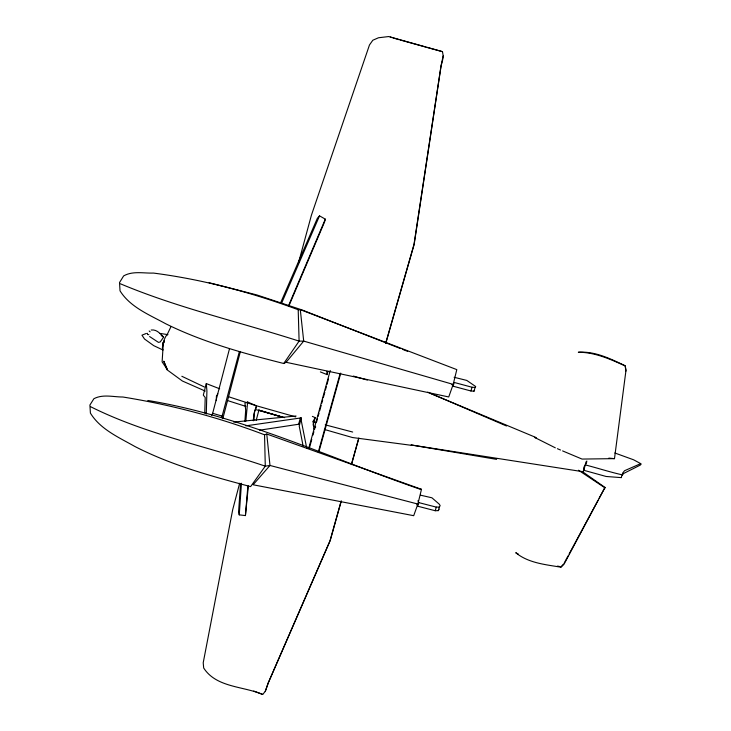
<?xml version="1.0" encoding="UTF-8"?>
<svg xmlns="http://www.w3.org/2000/svg" width="731" height="731" viewBox="0 0 731 731"><rect width="100%" height="100%" fill="white"/><g stroke="black" fill="none" stroke-linecap="round" stroke-linejoin="round"><path stroke-width="1.1" d="M204.753 413.015L205.21 397.509L203.309 395.133L206.297 383.592L219.647 388.773M206.27 414.057L206.919 390.902L206.297 383.592M518.471 554.189L515.73 552.7C528.303 563.053 545.353 564.57 560.86 567.183L563.281 564.369M216.275 400.615L216.431 396.065L217.829 393.918M585.988 461.882L583.722 470.755M496.623 458.52L496.568 459.36L411.114 444.96L582.854 471.696L583.868 470.307C582.205 466.643 587.084 464.688 586.829 460.996M240.563 483.593L238.589 511.874L239.238 514.852L245.424 515.583L248.366 485.941M244.894 421.376L245.689 410.073L244.94 403.119L247.645 402.023L256.407 405.815L256.462 407.258L254.598 411.325L253.84 420.371M163.123 346.11L162.118 361.863L166.97 369.018M239.238 514.852L241.458 483.255M245.817 421.184L247.645 402.023M245.424 515.583L247.864 486.252M253.31 420.818L253.867 414.048L256.407 405.815M562.596 450.908L582.031 459.068L614.488 458.639L626.01 370.142L625.169 365.738C610.522 358.811 594.961 351.017 578.331 352.251C594.906 352.205 610.394 359.25 625.224 365.939L625.864 371.165M245.854 425.844L301.236 417.885L299.217 426.054L303.127 446.029M301.236 417.885L301.017 419.457L306.728 448.185M298.376 263.297L311.433 215.152L369.475 44.966L372.828 40.232L378.484 37.765L388.718 36.55L442.483 51.663L443.214 56.004L442.657 59.924L441.076 65.991L414.166 244.382L385.813 343.268M443.16 55.958L441.012 65.927L413.993 244.456L385.63 343.424M286.104 362.284L448.733 396.96L453.183 384.396L456.802 369.621L300.286 309.642L298.202 309.734C251.409 292.427 202.98 279.489 153.464 273.074C143.559 273.412 132.731 270.726 123.64 275.916L119.528 282.559L120.03 290.837C130.136 307.139 149.362 314.796 165.508 323.65C202.898 342.227 243.414 353.274 283.729 363.499L286.104 362.284L303.703 341.103L300.286 309.642M266.769 434.031L269.977 465.464L253.1 484.772L413.7 515.693L417.867 504.061L421.485 489.304L266.769 434.031L264.549 434.799C218.761 417.364 171.264 404.81 122.909 397.015C113.305 397.015 102.87 393.963 93.897 398.715L89.904 405.029L90.406 413.106C100.257 429.307 118.915 437.44 134.787 446.44C171.282 465.208 211.113 476.137 250.605 486.618L265.28 466.168L264.549 434.799M211.615 415.436L212.666 413.298L229.516 348.65M221.731 417.62L239.366 351.547M222.8 418.635L240.408 351.465M239.658 483.218L232.696 509.681L203.209 662.77L203.693 668.015C216.385 687.688 243.14 686.08 262.685 694.45L265.326 691.325L268.314 682.809L330.257 540.419L341.149 501.503M256.197 420.38L259.103 409.36M280.731 302.561L317.382 218.24L319.529 215.855L325.313 219.154L324.582 221.886L288.672 306.444M259.66 430.175L298.641 424.245L300.45 417.648M313.124 425.168L315.198 417.657L312.375 416.378M320.37 371.915L327.077 374.619L327.981 371.348M308.784 448.158L330.257 370.453M309.341 448.222L311.762 439.441M312.978 435.046L313.891 431.756M314.494 429.554L315.408 426.264M316.624 421.869L317.528 418.58M318.14 416.378L319.045 413.088M319.657 410.895L321.174 405.403M321.777 403.21L322.691 399.912M323.294 397.719L324.811 392.227M325.423 390.034L326.337 386.736M326.94 384.543L328.457 379.051M318.277 452.151L340.171 373.358M318.78 452.206L340.756 373.166M351.556 464.331L358.894 438.097M341.222 500.744L329.992 540.812L268.167 683.046L265.216 691.508M351.337 464.614L358.693 438.335M439.084 509.169L438.326 510.631L435.219 510.731L417.684 506.208L418.753 502.599L417.958 500.689M474.583 390.253L473.98 391.195L470.919 390.975L453.11 386.206L454.216 382.459L472.034 387.238L475.095 387.467L475.698 386.544L466.78 380.422L454.125 377.287M435.219 510.731L436.297 507.122L439.395 507.04L440.153 505.587L439.167 504.079L431.92 497.793L420.508 495.179M470.919 390.975L472.034 387.238M438.326 510.631L439.395 507.04M473.98 391.195L475.095 387.467M564.085 563.564L564.295 562.888M288.526 305.768L325.313 219.154M281.554 303.283L319.529 215.855M167.088 334.771L170.935 326.748M564.835 561.892L568.042 555.935M569.12 553.952L598.031 500.333M599.109 498.341L604.994 487.422L582.114 471.413M604.994 487.422L564.067 564.168L560.86 567.183M315.198 417.657L313.06 421.376L314.038 429.079M262.685 694.45L253.712 691.033M283.729 363.499L299.107 341.121L298.202 309.734M161.249 335.511L163.625 337.137L160.199 341.98L158.453 342.373L149.581 336.525M146.319 333.437L141.96 335.182L144.519 339.02L153.766 345.672L163.004 350.021A8.096 2.01 -73.1 0 1 163.707 341.222A8.096 2.01 -73.1 0 1 167.956 334.634L160.071 333.437M233.692 422.079L296.028 416.003M608.832 458.118L614.488 458.639M421.485 489.304L420.069 489.203C329.964 458.173 242.537 416.049 147.826 400.478M148.841 334.661L147.571 334.542L147.333 333.29M151.207 330.001C156.909 329.27 160.226 333.811 163.625 337.137M411.315 445.307L352.461 437.531L324.363 429.453M557.543 566.077L559.763 566.543M436.297 507.122L418.753 502.599M209.103 282.723L256.736 294.904L302.067 309.944L400.286 348.486M417.867 504.061L269.977 465.464L265.28 466.168C207.275 446.403 145.798 434.324 90.699 406.756M313.133 421.668L316.432 422.536M325.222 424.839L352.68 432.039M426.666 47.323L442.483 51.663M400.286 40.004L425.57 47.022M256.325 409.753L284.633 417.648M295.735 416.908L255.804 405.595L228.529 396.723M353.365 376.081L367.346 380.065M585.558 464.98C597.821 468.114 610.202 472.171 622.346 474.858L622.52 473.259L624.548 470.718L640.703 463.637L633.622 459.799L614.808 452.982M313.562 426.347L315.719 426.968M393.351 38.012L399.19 39.702M453.183 384.396L303.703 341.103L299.107 341.121C239.649 322.005 178.163 308.062 120.46 283.811M282.65 417.136L259.944 410.447L282.614 417.264M298.641 424.245L299.427 424.473M212.666 413.298L222.416 416.186M390.281 37.053L392.328 37.692M227.999 400.698L245.835 406.399M583.868 470.307L606.118 476.475L621.441 477.635L621.624 476.027L623.662 473.46L640.301 465.08L641.096 464.212L640.703 463.637M536.371 437.988L534.507 437.366L555.322 447.82M402.397 349.317L407.679 351.383M430.906 393.625L535.777 437.412M557.397 448.697L560.513 450.022M427.681 392.136L506.482 425.981M205.237 391.076L182.375 381.006L166.906 369.685L163.79 361.151L167.152 368.936M181.836 376.273L204.388 386.991M578.486 470.225L605.049 487.906M149.179 330.988L150.12 331.837M451.95 384.524L453.11 386.206M416.898 504.28L417.684 506.208M162.547 342.848L163.333 345.662M326.858 371.348L327.077 374.619M164.228 340.692L164.256 342.638"/></g></svg>
